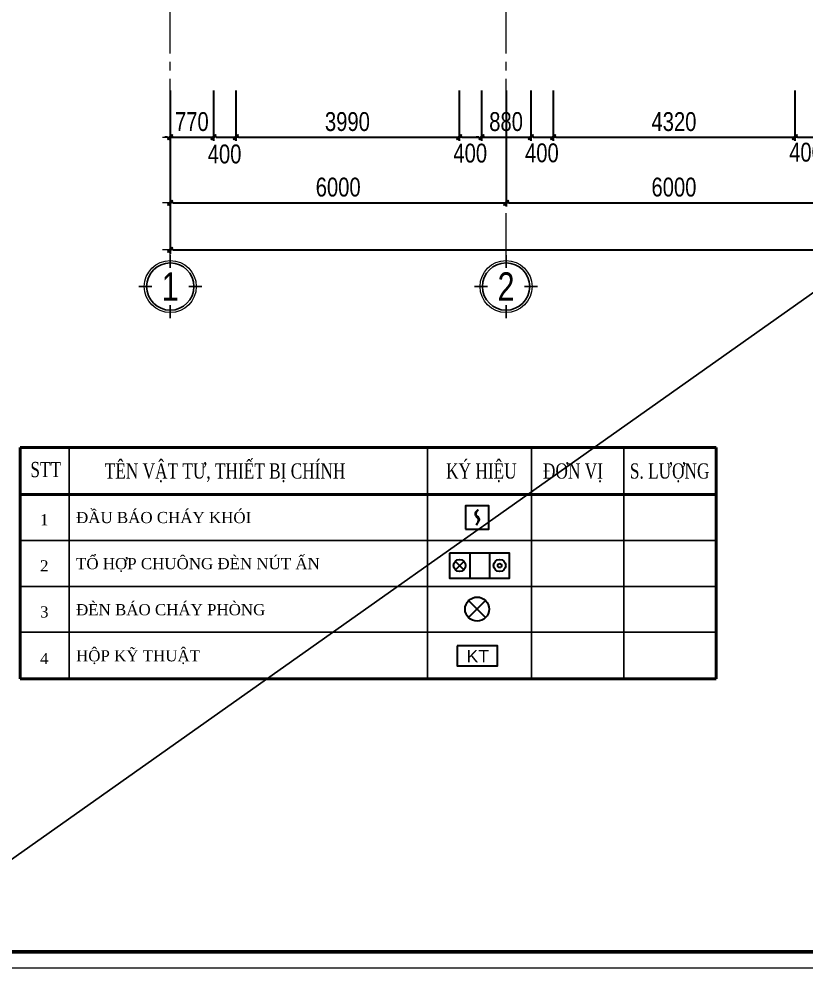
# Model space of a CAD drawing. Header units: millimetres. Extents: x 1109421 to 1726579, y -247837 to 144927.
# Drawn here: x 1458229 to 1472292, y -148520 to -131558 of the extents above; entities that cross this region are included whole.
import ezdxf
from ezdxf.enums import TextEntityAlignment as Align

# ---------------------------------------------------------------- set-up
doc = ezdxf.new("R2010")
doc.units = ezdxf.units.MM
doc.header["$LTSCALE"] = 600
doc.header["$MEASUREMENT"] = 0
doc.set_wipeout_variables(frame=1)
doc.linetypes.add('CENTER', pattern=[2, 1.25, -0.25, 0.25, -0.25])
doc.linetypes.add('DASHED', pattern=[0.75, 0.5, -0.25])
doc.layers.get('0').update_dxf_attribs({"lineweight": 0})
doc.layers.get('Defpoints').update_dxf_attribs({"lineweight": 0})
for name, color, linetype, lineweight in [('cat1', 30, 'Continuous', 50), ('dam', 6, 'Continuous', 50), ('dim', 144, 'Continuous', 13), ('Khungten_LCDI', 7, 'Continuous', 25), ('LC ISO', 153, 'Continuous', 13), ('LC Text1', 3, 'Continuous', 20), ('PCCC - BAOCHAY - THIETBI', 6, 'Continuous', 35), ('PCCC-BAO CHAY - DAY', 3, 'DASHED', 35), ('PCCC-BAOCHAY-THIETBI', 6, 'Continuous', 35), ('text', 1, 'Continuous', 20), ('truc', 76, 'CENTER', 9)]:
    doc.layers.add(name, color=color, linetype=linetype, lineweight=lineweight)
doc.layers.add('KCS_Plotter', color=11, linetype='Continuous', plot=False)
doc.layers.add('MANHHON', color=8, linetype='Continuous')
doc.styles.add('chu theo TCVN', font='arial.ttf')
doc.styles.add('EG 1', font='VHAVANB.TTF')
doc.styles.add('HOATBIF', font='hoatbif.shx', dxfattribs={"width": 0.8})
doc.styles.add('Khungten', font='VHAVAN.TTF', dxfattribs={"width": 0.9, "height": 5000})
doc.styles.add('Tahoma', font='tahoma.ttf')
doc.styles.add('Title', font='VHBLACK.TTF')
doc.styles.add('tm', font='vntimeh.shx', dxfattribs={"bigfont": 'spec_bar.shx'})
doc.styles.add('VnTimeH', font='VHTIME.TTF')
doc.dimstyles.new('1-135', dxfattribs={"dimscale": 135, "dimtxt": 2.5, "dimasz": 0.35, "dimexe": 0.5, "dimexo": 0, "dimgap": 0.8, "dimtad": 1, "dimdec": 0, "dimzin": 0, "dimdsep": 46, "dimtxsty": 'HOATBIF', "dimblk1": 'DOT', "dimblk2": 'DOT', "dimsah": 1, "dimcen": -1, "dimdle": 1, "dimclrd": 256, "dimclre": 256, "dimclrt": 4, "dimadec": 3, "dimazin": 2, "dimtfac": 0.333333, "dimtdec": 0, "dimtix": 1, "dimtmove": 2, "dimatfit": 3, "dimldrblk": 'DOT', "dimfxl": 1, "dimtvp": 0.833333, "dimtolj": 1, "dimtzin": 0, "dimarcsym": 0})

# ---------------------------------------------------------------- blocks, each defined once
blk = doc.blocks.new('KyHieu TrucDinhVi')
at = {"color": 7, "lineweight": 30}
for p, q in [((0, 2.36), (0, 4)), ((-2.36, 0), (-4, 0)), ((2.36, 0), (4, 0)), ((0, -2.36), (0, -4))]:
    blk.add_line(p, q, dxfattribs=at)
blk.add_circle((0, 0), 3.3)
blk.add_circle((0, 0), 3, dxfattribs=at)
at = {"ltscale": 20, "style": 'Tahoma'}
blk.add_attdef('AA', text='', height=3, dxfattribs=at).set_placement((0, 0), align=Align.MIDDLE_CENTER)
blk = doc.blocks.new('DOT')
at = {"layer": 'dim'}
for p, q in [((-3, 0), (3, 0)), ((-1, -1), (1, 1))]:
    blk.add_line(p, q, dxfattribs=at)
blk.add_lwpolyline([(0.5, 1), (-1, -0.5), (-0.5, -1), (1, 0.5)], close=True, dxfattribs=at)
blk = doc.blocks.new('*D2091')
at = {"layer": 'Defpoints', "color": 0, "transparency": 16777216}
for p in [(3853, 88631), (9853, 88631), (9853, 86624)]:
    blk.add_point(p, dxfattribs=at)
at = {"layer": 'dim', "lineweight": -2, "transparency": 16777216}
for p, q in [((3853, 88631), (3853, 86557)), ((9853, 88631), (9853, 86557)), ((3900, 86624), (9806, 86624))]:
    blk.add_line(p, q, dxfattribs=at)
at = {"layer": 'dim', "lineweight": -2, "transparency": 16777216, "xscale": 47.25, "yscale": 47.25, "zscale": 47.25, "rotation": 180}
blk.add_blockref('DOT', (3853, 86624), dxfattribs=at)
at = {"layer": 'dim', "lineweight": -2, "transparency": 16777216, "xscale": 47.25, "yscale": 47.25, "zscale": 47.25}
blk.add_blockref('DOT', (9853, 86624), dxfattribs=at)
at = {"layer": 'dim', "color": 4, "transparency": 16777216, "insert": (6853, 86901), "char_height": 337.5, "attachment_point": 5, "style": 'HOATBIF'}
blk.add_mtext('\\A1;6000', dxfattribs=at)
blk = doc.blocks.new('_Dot')
at = {"color": 0, "linetype": 'ByBlock', "lineweight": -2}
blk.add_line((-0.5, 0), (-1, 0), dxfattribs=at)
at = {"color": 0, "linetype": 'ByBlock', "const_width": 0.5}
blk.add_lwpolyline([(-0.25, 0, 1), (0.25, 0, 1)], format="xyb", close=True, dxfattribs=at)
blk = doc.blocks.new('*D2092')
at = {"layer": 'Defpoints', "color": 0, "transparency": 16777216}
for p in [(9853, 88631), (15853, 88631), (15853, 86624)]:
    blk.add_point(p, dxfattribs=at)
at = {"layer": 'dim', "lineweight": -2, "transparency": 16777216}
for p, q in [((9853, 88631), (9853, 86557)), ((15853, 88631), (15853, 86557)), ((9900, 86624), (15806, 86624))]:
    blk.add_line(p, q, dxfattribs=at)
at = {"layer": 'dim', "lineweight": -2, "transparency": 16777216, "xscale": 47.25, "yscale": 47.25, "zscale": 47.25, "rotation": 180}
blk.add_blockref('DOT', (9853, 86624), dxfattribs=at)
at = {"layer": 'dim', "lineweight": -2, "transparency": 16777216, "xscale": 47.25, "yscale": 47.25, "zscale": 47.25}
blk.add_blockref('DOT', (15853, 86624), dxfattribs=at)
at = {"layer": 'dim', "color": 4, "transparency": 16777216, "insert": (12853, 86901), "char_height": 337.5, "attachment_point": 5, "style": 'HOATBIF'}
blk.add_mtext('\\A1;6000', dxfattribs=at)
blk = doc.blocks.new('*D2140')
at = {"layer": 'Defpoints', "color": 0, "transparency": 16777216}
for p in [(3853, 88631), (4623, 88631), (4623, 87795)]:
    blk.add_point(p, dxfattribs=at)
at = {"layer": 'dim', "lineweight": -2, "transparency": 16777216}
for p, q in [((3853, 88631), (3853, 87727)), ((4623, 88631), (4623, 87727)), ((3806, 87795), (3758, 87795)), ((3853, 87795), (4623, 87795)), ((4670, 87795), (4717, 87795))]:
    blk.add_line(p, q, dxfattribs=at)
at = {"layer": 'dim', "lineweight": -2, "transparency": 16777216, "xscale": 47.25, "yscale": 47.25, "zscale": 47.25}
blk.add_blockref('DOT', (3853, 87795), dxfattribs=at)
at = {"layer": 'dim', "lineweight": -2, "transparency": 16777216, "xscale": 47.25, "yscale": 47.25, "zscale": 47.25, "rotation": 180}
blk.add_blockref('DOT', (4623, 87795), dxfattribs=at)
at = {"layer": 'dim', "color": 4, "transparency": 16777216, "insert": (4238, 88072), "char_height": 337.5, "attachment_point": 5, "style": 'HOATBIF'}
blk.add_mtext('\\A1;770', dxfattribs=at)
blk = doc.blocks.new('*D2141')
at = {"layer": 'Defpoints', "color": 0, "transparency": 16777216}
for p in [(4623, 88631), (5023, 88631), (5023, 87795)]:
    blk.add_point(p, dxfattribs=at)
at = {"layer": 'dim', "lineweight": -2, "transparency": 16777216}
for p, q in [((4623, 88631), (4623, 87727)), ((5023, 88631), (5023, 87727)), ((4670, 87795), (4976, 87795))]:
    blk.add_line(p, q, dxfattribs=at)
at = {"layer": 'dim', "lineweight": -2, "transparency": 16777216, "xscale": 47.25, "yscale": 47.25, "zscale": 47.25, "rotation": 180}
blk.add_blockref('DOT', (4623, 87795), dxfattribs=at)
at = {"layer": 'dim', "lineweight": -2, "transparency": 16777216, "xscale": 47.25, "yscale": 47.25, "zscale": 47.25}
blk.add_blockref('DOT', (5023, 87795), dxfattribs=at)
at = {"layer": 'dim', "color": 4, "transparency": 16777216, "insert": (4823, 87493), "char_height": 337.5, "attachment_point": 5, "style": 'HOATBIF'}
blk.add_mtext('\\A1;400', dxfattribs=at)
blk = doc.blocks.new('*D2142')
at = {"layer": 'Defpoints', "color": 0, "transparency": 16777216}
for p in [(5023, 88631), (9013, 88631), (9013, 87795)]:
    blk.add_point(p, dxfattribs=at)
at = {"layer": 'dim', "lineweight": -2, "transparency": 16777216}
for p, q in [((5023, 88631), (5023, 87727)), ((9013, 88631), (9013, 87727)), ((5070, 87795), (8966, 87795))]:
    blk.add_line(p, q, dxfattribs=at)
at = {"layer": 'dim', "lineweight": -2, "transparency": 16777216, "xscale": 47.25, "yscale": 47.25, "zscale": 47.25, "rotation": 180}
blk.add_blockref('DOT', (5023, 87795), dxfattribs=at)
at = {"layer": 'dim', "lineweight": -2, "transparency": 16777216, "xscale": 47.25, "yscale": 47.25, "zscale": 47.25}
blk.add_blockref('DOT', (9013, 87795), dxfattribs=at)
at = {"layer": 'dim', "color": 4, "transparency": 16777216, "insert": (7018, 88072), "char_height": 337.5, "attachment_point": 5, "style": 'HOATBIF'}
blk.add_mtext('\\A1;3990', dxfattribs=at)
blk = doc.blocks.new('*D2143')
at = {"layer": 'Defpoints', "color": 0, "transparency": 16777216}
for p in [(9013, 88631), (9413, 88631), (9413, 87795)]:
    blk.add_point(p, dxfattribs=at)
at = {"layer": 'dim', "lineweight": -2, "transparency": 16777216}
for p, q in [((9013, 88631), (9013, 87727)), ((9413, 88631), (9413, 87727)), ((9060, 87795), (9366, 87795))]:
    blk.add_line(p, q, dxfattribs=at)
at = {"layer": 'dim', "lineweight": -2, "transparency": 16777216, "xscale": 47.25, "yscale": 47.25, "zscale": 47.25, "rotation": 180}
blk.add_blockref('DOT', (9013, 87795), dxfattribs=at)
at = {"layer": 'dim', "lineweight": -2, "transparency": 16777216, "xscale": 47.25, "yscale": 47.25, "zscale": 47.25}
blk.add_blockref('DOT', (9413, 87795), dxfattribs=at)
at = {"layer": 'dim', "color": 4, "transparency": 16777216, "insert": (9213, 87508), "char_height": 337.5, "attachment_point": 5, "style": 'HOATBIF'}
blk.add_mtext('\\A1;400', dxfattribs=at)
blk = doc.blocks.new('*D2144')
at = {"layer": 'Defpoints', "color": 0, "transparency": 16777216}
for p in [(9413, 88631), (10293, 88631), (10293, 87795)]:
    blk.add_point(p, dxfattribs=at)
at = {"layer": 'dim', "lineweight": -2, "transparency": 16777216}
for p, q in [((9413, 88631), (9413, 87727)), ((10293, 88631), (10293, 87727)), ((9366, 87795), (9318, 87795)), ((9413, 87795), (10293, 87795)), ((10340, 87795), (10387, 87795))]:
    blk.add_line(p, q, dxfattribs=at)
at = {"layer": 'dim', "lineweight": -2, "transparency": 16777216, "xscale": 47.25, "yscale": 47.25, "zscale": 47.25}
blk.add_blockref('DOT', (9413, 87795), dxfattribs=at)
at = {"layer": 'dim', "lineweight": -2, "transparency": 16777216, "xscale": 47.25, "yscale": 47.25, "zscale": 47.25, "rotation": 180}
blk.add_blockref('DOT', (10293, 87795), dxfattribs=at)
at = {"layer": 'dim', "color": 4, "transparency": 16777216, "insert": (9853, 88072), "char_height": 337.5, "attachment_point": 5, "style": 'HOATBIF'}
blk.add_mtext('\\A1;880', dxfattribs=at)
blk = doc.blocks.new('*D2145')
at = {"layer": 'Defpoints', "color": 0, "transparency": 16777216}
for p in [(10293, 88631), (10693, 88631), (10693, 87795)]:
    blk.add_point(p, dxfattribs=at)
at = {"layer": 'dim', "lineweight": -2, "transparency": 16777216}
for p, q in [((10293, 88631), (10293, 87727)), ((10693, 88631), (10693, 87727)), ((10340, 87795), (10646, 87795))]:
    blk.add_line(p, q, dxfattribs=at)
at = {"layer": 'dim', "lineweight": -2, "transparency": 16777216, "xscale": 47.25, "yscale": 47.25, "zscale": 47.25, "rotation": 180}
blk.add_blockref('DOT', (10293, 87795), dxfattribs=at)
at = {"layer": 'dim', "lineweight": -2, "transparency": 16777216, "xscale": 47.25, "yscale": 47.25, "zscale": 47.25}
blk.add_blockref('DOT', (10693, 87795), dxfattribs=at)
at = {"layer": 'dim', "color": 4, "transparency": 16777216, "insert": (10493, 87513), "char_height": 337.5, "attachment_point": 5, "style": 'HOATBIF'}
blk.add_mtext('\\A1;400', dxfattribs=at)
blk = doc.blocks.new('*D2146')
at = {"layer": 'Defpoints', "color": 0, "transparency": 16777216}
for p in [(10693, 88631), (15013, 88631), (15013, 87795)]:
    blk.add_point(p, dxfattribs=at)
at = {"layer": 'dim', "lineweight": -2, "transparency": 16777216}
for p, q in [((10693, 88631), (10693, 87727)), ((15013, 88631), (15013, 87727)), ((10740, 87795), (14966, 87795))]:
    blk.add_line(p, q, dxfattribs=at)
at = {"layer": 'dim', "lineweight": -2, "transparency": 16777216, "xscale": 47.25, "yscale": 47.25, "zscale": 47.25, "rotation": 180}
blk.add_blockref('DOT', (10693, 87795), dxfattribs=at)
at = {"layer": 'dim', "lineweight": -2, "transparency": 16777216, "xscale": 47.25, "yscale": 47.25, "zscale": 47.25}
blk.add_blockref('DOT', (15013, 87795), dxfattribs=at)
at = {"layer": 'dim', "color": 4, "transparency": 16777216, "insert": (12853, 88072), "char_height": 337.5, "attachment_point": 5, "style": 'HOATBIF'}
blk.add_mtext('\\A1;4320', dxfattribs=at)
blk = doc.blocks.new('*D2147')
at = {"layer": 'Defpoints', "color": 0, "transparency": 16777216}
for p in [(15013, 88631), (15413, 88631), (15413, 87795)]:
    blk.add_point(p, dxfattribs=at)
at = {"layer": 'dim', "lineweight": -2, "transparency": 16777216}
for p, q in [((15013, 88631), (15013, 87727)), ((15413, 88631), (15413, 87727)), ((15060, 87795), (15366, 87795))]:
    blk.add_line(p, q, dxfattribs=at)
at = {"layer": 'dim', "lineweight": -2, "transparency": 16777216, "xscale": 47.25, "yscale": 47.25, "zscale": 47.25, "rotation": 180}
blk.add_blockref('DOT', (15013, 87795), dxfattribs=at)
at = {"layer": 'dim', "lineweight": -2, "transparency": 16777216, "xscale": 47.25, "yscale": 47.25, "zscale": 47.25}
blk.add_blockref('DOT', (15413, 87795), dxfattribs=at)
at = {"layer": 'dim', "color": 4, "transparency": 16777216, "insert": (15213, 87525), "char_height": 337.5, "attachment_point": 5, "style": 'HOATBIF'}
blk.add_mtext('\\A1;400', dxfattribs=at)
blk = doc.blocks.new('*D2167')
at = {"layer": 'Defpoints', "color": 0, "transparency": 16777216}
for p in [(3853, 88631), (45653, 88631), (45653, 85780)]:
    blk.add_point(p, dxfattribs=at)
at = {"layer": 'dim', "lineweight": -2, "transparency": 16777216}
for p, q in [((3853, 88631), (3853, 85712)), ((45653, 88631), (45653, 85712)), ((3900, 85780), (45606, 85780))]:
    blk.add_line(p, q, dxfattribs=at)
at = {"layer": 'dim', "lineweight": -2, "transparency": 16777216, "xscale": 47.25, "yscale": 47.25, "zscale": 47.25, "rotation": 180}
blk.add_blockref('DOT', (3853, 85780), dxfattribs=at)
at = {"layer": 'dim', "lineweight": -2, "transparency": 16777216, "xscale": 47.25, "yscale": 47.25, "zscale": 47.25}
blk.add_blockref('DOT', (45653, 85780), dxfattribs=at)
at = {"layer": 'dim', "color": 4, "transparency": 16777216, "insert": (25828, 86057), "char_height": 337.5, "attachment_point": 5, "style": 'HOATBIF'}
blk.add_mtext('\\A1;41800', dxfattribs=at)
blk = doc.blocks.new('DAU BAO KHOI')
blk.add_wipeout([(-2, 2), (-2, -2), (2, -2), (2, 2)])
at = {"layer": 'PCCC - BAOCHAY - THIETBI'}
blk.add_lwpolyline([(-2, -2), (2, -2), (2, 2), (-2, 2)], close=True, dxfattribs=at)
for points in [[(0.15, 1.3), (-0.36, 0.73), (-0.18, 0.21), (0.16, -0.29), (-0.15, -1.3)], [(0.15, 1.3), (-0.22, 0.49), (0.27, -0.05), (-0.15, -1.3)]]:
    blk.add_spline(points, degree=3, dxfattribs=at)
blk = doc.blocks.new('TO HOP')
blk.add_wipeout([(0, 3.33), (0, 0), (8, 0), (8, 3.33)])
at = {"layer": 'PCCC - BAOCHAY - THIETBI'}
for p, q in [((2.67, 3.33), (2.67, 0)), ((5.33, 3.33), (5.33, 0)), ((0.77, 2.23), (1.9, 1.1)), ((0.77, 1.1), (1.9, 2.23))]:
    blk.add_line(p, q, dxfattribs=at)
blk.add_lwpolyline([(0, 3.33), (0, 0), (8, 0), (8, 3.33)], close=True, dxfattribs=at)
for centre, radius in [((1.33, 1.67), 0.804), ((6.67, 1.67), 0.804), ((6.67, 1.67), 0.264)]:
    blk.add_circle(centre, radius, dxfattribs=at)
blk = doc.blocks.new('den bao chay phong')
at = {"layer": 'PCCC - BAOCHAY - THIETBI'}
for p, q in [((1153511, 58869), (1153816, 58564)), ((1153511, 58564), (1153816, 58869))]:
    blk.add_line(p, q, dxfattribs=at)
blk.add_ellipse((1153663, 58716), major_axis=(152, 152), ratio=1, start_param=5.497787, end_param=11.780972, dxfattribs=at)
blk = doc.blocks.new('HOP KY THUAT')
at = {"layer": 'PCCC-BAOCHAY-THIETBI'}
blk.add_lwpolyline([(0, 4), (0, 0), (8, 0), (8, 4)], close=True, dxfattribs=at)
at = {"layer": 'PCCC-BAOCHAY-THIETBI', "style": 'chu theo TCVN'}
blk.add_text('KT', height=2.5, dxfattribs=at).set_placement((1.89, 0.69))
blk = doc.blocks.new('A$Cb3b0a436')
at = {"layer": 'Defpoints', "color": 0, "lineweight": 0}
blk.add_lwpolyline([(6.98, 0), (6.98, 297), (426.98, 297), (426.98, 0)], close=True, dxfattribs=at)
at = {"layer": 'Khungten_LCDI', "color": 5, "lineweight": 60}
blk.add_lwpolyline([(18.98, 2), (18.98, 295), (424.98, 295), (424.98, 2)], close=True, dxfattribs=at)
at = {"color": 7, "style": 'Khungten', "width": 0.8}
for tag, p in [('REVISION', (413.97, 41.04)), ('NGAYHT', (414.44, 32.41))]:
    blk.add_attdef(tag, text='', height=2, dxfattribs=at).set_placement(p, align=Align.CENTER)
at = {"layer": 'LC Text1', "style": 'Title', "width": 1.485915}
for tag, p, p2 in [('TENBANVE1', (388.11, 59.64), (422.38, 59.64)), ('TENBANVE2', (388.11, 52.88), (422.38, 52.88))]:
    blk.add_attdef(tag, text='', height=2.5, dxfattribs=at).set_placement(p, p2, align=Align.FIT)
at = {"layer": 'LC Text1', "style": 'Title', "width": 0.7}
blk.add_attdef('SOBANVE', text='', height=2.5, dxfattribs=at).set_placement((414.6, 9.54), align=Align.CENTER)
blk = doc.blocks.new('A$C08333679')
at = {"layer": 'truc'}
for p, q in [((3852.8, 85689), (3852.8, 105874.8)), ((9852.8, 85689), (9852.8, 105874.8))]:
    blk.add_line(p, q, dxfattribs=at)
at = {"layer": 'LC ISO'}
ref = blk.add_blockref('KyHieu TrucDinhVi', (3852.8, 85125.7), dxfattribs=dict(at, xscale=140.8352653944289, yscale=140.8352653944289, zscale=140.8352653944289))
ref.add_attrib('AA', '1', dxfattribs={"layer": '0', "ltscale": 20, "height": 507, "style": 'EG 1', "width": 0.8}).set_placement((3852.8, 85125.7), align=Align.MIDDLE_CENTER)
ref = blk.add_blockref('KyHieu TrucDinhVi', (9852.8, 85125.7), dxfattribs=dict(at, xscale=140.8352653944289, yscale=140.8352653944289, zscale=140.8352653944289))
ref.add_attrib('AA', '2', dxfattribs={"layer": '0', "ltscale": 20, "height": 507, "style": 'EG 1', "width": 0.8}).set_placement((9852.8, 85125.7), align=Align.MIDDLE_CENTER)
at = {"layer": 'dim'}
for base, p1, p2, picture, middle in [((9852.8, 86624.4), (3852.8, 88631.1), (9852.8, 88631.1), '*D2091', (6852.8, 86901.1)), ((4622.8, 87794.9), (3852.8, 88631.1), (4622.8, 88631.1), '*D2140', (4237.8, 88071.7)), ((9012.8, 87794.9), (5022.8, 88631.1), (9012.8, 88631.1), '*D2142', (7017.8, 88071.7)), ((10292.8, 87794.9), (9412.8, 88631.1), (10292.8, 88631.1), '*D2144', (9852.8, 88071.7)), ((15852.8, 86624.4), (9852.8, 88631.1), (15852.8, 88631.1), '*D2092', (12852.8, 86901.1)), ((15012.8, 87794.9), (10692.8, 88631.1), (15012.8, 88631.1), '*D2146', (12852.8, 88071.7))]:
    dim = blk.add_linear_dim(base=base, p1=p1, p2=p2, dimstyle='1-135', dxfattribs=at)
    dim.commit()
    dim.dimension.update_dxf_attribs({"geometry": picture, "text_midpoint": middle})
for base, p1, p2, picture, middle in [((45652.8, 85779.9), (3852.8, 88631.1), (45652.8, 88631.1), '*D2167', (25827.6, 86056.6)), ((5022.8, 87794.9), (4622.8, 88631.1), (5022.8, 88631.1), '*D2141', (4822.8, 87492.7)), ((9412.8, 87794.9), (9012.8, 88631.1), (9412.8, 88631.1), '*D2143', (9212.8, 87507.6)), ((10692.8, 87794.9), (10292.8, 88631.1), (10692.8, 88631.1), '*D2145', (10492.8, 87512.8)), ((15412.8, 87794.9), (15012.8, 88631.1), (15412.8, 88631.1), '*D2147', (15212.8, 87525.1))]:
    dim = blk.add_linear_dim(base=base, p1=p1, p2=p2, dimstyle='1-135', dxfattribs=at)
    dim.commit()
    dim.dimension.update_dxf_attribs({"geometry": picture, "text_midpoint": middle, "dimtype": 160})

msp = doc.modelspace()

# ---------------------------------------------------------------- block references
at = {"layer": 'PCCC-BAO CHAY - DAY'}
msp.add_blockref('A$C08333679', (1457079.2, -221465.7), dxfattribs=at)

# ---------------------------------------------------------------- next in the draw order: linework, layer by layer
at = {"layer": 'dam', "color": 7}
for p, q in [((1458251.1, -139214.5), (1470685.7, -139214.5)), ((1458251.1, -139214.5), (1458251.1, -143351.5)), ((1470685.7, -139214.5), (1470685.7, -142527.8)), ((1470685.7, -139214.5), (1470685.7, -143351.5)), ((1458251.1, -140056.8), (1470685.7, -140056.8)), ((1458251.1, -143351.5), (1470685.7, -143351.5))]:
    msp.add_line(p, q, dxfattribs=at)
at = {"layer": 'MANHHON'}
for p, q in [((1459126.4, -139214.5), (1459126.4, -143351.5)), ((1465530.1, -139214.5), (1465530.1, -143351.5)), ((1467386.1, -139214.5), (1467386.1, -143351.5)), ((1469035.9, -139214.5), (1469035.9, -143351.5)), ((1458251.1, -140880.5), (1470685.7, -140880.5)), ((1458251.1, -141704.1), (1470685.7, -141704.1)), ((1458251.1, -142518.5), (1470685.7, -142518.5))]:
    msp.add_line(p, q, dxfattribs=at)

# ---------------------------------------------------------------- next in the draw order: block references
at = {"layer": 'cat1'}
msp.add_blockref('den bao chay phong', (312751.5, -200821.3), dxfattribs=at)
at = {"layer": 'PCCC-BAOCHAY-THIETBI'}
for name, p, xscale, yscale, zscale in [('DAU BAO KHOI', (1466415.7, -140468.2), 105, 105, 105), ('TO HOP', (1465924.2, -141550.5), 134.0073529412039, 134.0073529412039, 134.0073529412039), ('HOP KY THUAT', (1466056.3, -143120.4), 90, 90, 90)]:
    msp.add_blockref(name, p, dxfattribs=dict(at, xscale=xscale, yscale=yscale, zscale=zscale))

# ---------------------------------------------------------------- next in the draw order: texts
at = {"layer": 'text', "style": 'VnTimeH', "width": 0.75}
for s, height, p in [('tªn vËt t\xad, thiÕt bÞ chÝnh', 272.352, (1459760.4, -139772.8)), ('ký hiÖu', 272.35, (1465860.5, -139772.8)), ('stt', 272.35, (1458431.7, -139747.1)), ('®¬n vÞ', 272.35, (1467591.3, -139772.8)), ('s. l\xadîng', 272.35, (1469144.6, -139772.8))]:
    msp.add_text(s, height=height, dxfattribs=at).set_placement(p)
at = {"layer": 'text', "color": 2, "ltscale": 100, "style": 'tm'}
for s, height, p in [('1', 200, (1458604.5, -140608.3)), ('®Çu b¸o ch¸y khãi', 200.015, (1459248.2, -140568.4)), ('tæ hîp chu«ng ®Ìn nót Ên', 200.015, (1459248.2, -141392.1)), ('2', 200, (1458604.5, -141431.9)), ('®Ìn b¸o ch¸y phßng', 200.015, (1459248.2, -142215.7)), ('3', 200, (1458604.5, -142255.6)), ('hép kü thuËt', 200.015, (1459248.2, -143039.4)), ('4', 200, (1458604.5, -143088.6))]:
    msp.add_text(s, height=height, dxfattribs=at).set_placement(p)

# ---------------------------------------------------------------- next in the draw order: linework, layer by layer
at = {"layer": 'KCS_Plotter'}
msp.add_line((1455348.3, -148520.3), (1515555.4, -105945.3), dxfattribs=at)

# ---------------------------------------------------------------- next in the draw order: block references
at = {"xscale": 143.35021493995, "yscale": 143.35021493995, "zscale": 143.35021493995}
msp.add_blockref('A$Cb3b0a436', (1454347.2, -148520.3), dxfattribs=at)

doc.saveas('drawing.dxf')
